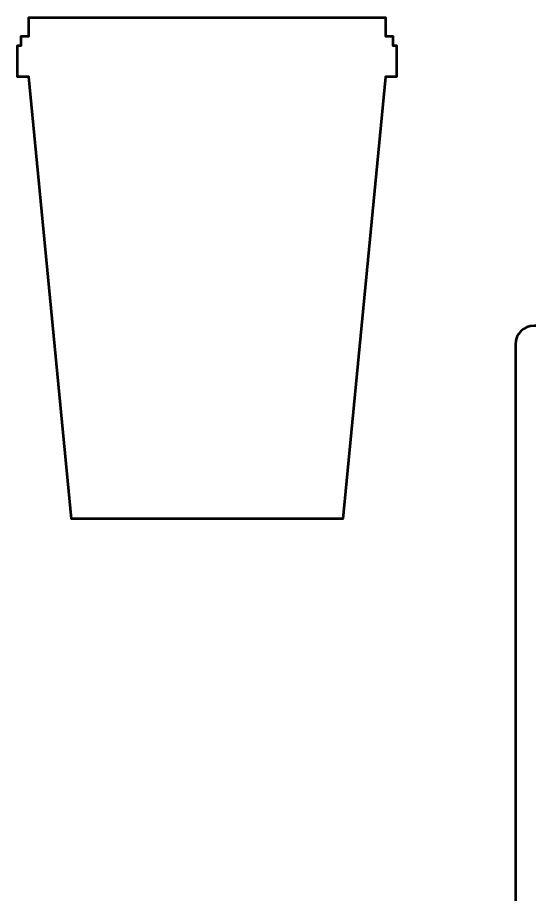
# Model space of a CAD drawing. Header units: centimetres. Extents: x -28.3 to 27.7, y -26.9 to 29.1.
# Drawn here: x -20.1 to -6.32, y -6.36 to 17.25 of the extents above; entities that cross this region are included whole.
import ezdxf

# ---------------------------------------------------------------- set-up
doc = ezdxf.new("R2010")
doc.units = ezdxf.units.CM
doc.header["$MEASUREMENT"] = 0
doc.layers.add('Layer 1', color=7, linetype='Continuous')

msp = doc.modelspace()

# ---------------------------------------------------------------- linework, layer by layer
at = {"layer": 'Layer 1', "lineweight": 53}
for points, knots in [([(-15, 3.75), (-15, 3.75), (-11.35, 3.75), (-11.35, 3.75), (-11.35, 3.75), (-11.35, 3.75), (-10.2, 15.65), (-10.2, 15.65), (-10.2, 15.65), (-10.2, 15.65), (-9.9, 15.65), (-9.9, 15.65), (-9.9, 15.65), (-9.9, 15.65), (-9.9, 16.5), (-9.9, 16.5), (-9.9, 16.5), (-9.9, 16.5), (-10, 16.5), (-10, 16.5), (-10, 16.5), (-10, 16.5), (-10, 16.75), (-10, 16.75), (-10, 16.75), (-10, 16.75), (-10.2, 16.75), (-10.2, 16.75), (-10.2, 16.75), (-10.2, 16.75), (-10.2, 17.25), (-10.2, 17.25), (-10.2, 17.25), (-10.2, 17.25), (-15, 17.25), (-15, 17.25), (-15, 17.25), (-15, 17.25), (-19.8, 17.25), (-19.8, 17.25), (-19.8, 17.25), (-19.8, 17.25), (-19.8, 16.75), (-19.8, 16.75), (-19.8, 16.75), (-19.8, 16.75), (-20, 16.75), (-20, 16.75), (-20, 16.75), (-20, 16.75), (-20, 16.5), (-20, 16.5), (-20, 16.5), (-20, 16.5), (-20.1, 16.5), (-20.1, 16.5), (-20.1, 16.5), (-20.1, 16.5), (-20.1, 15.65), (-20.1, 15.65), (-20.1, 15.65), (-20.1, 15.65), (-19.8, 15.65), (-19.8, 15.65), (-19.8, 15.65), (-19.8, 15.65), (-18.65, 3.75), (-18.65, 3.75), (-18.65, 3.75), (-18.65, 3.75), (-15, 3.75), (-15, 3.75)], [0, 0, 0, 0, 0.05263158, 0.05263158, 0.05263158, 0.05263158, 0.10526316, 0.10526316, 0.10526316, 0.10526316, 0.15789474, 0.15789474, 0.15789474, 0.15789474, 0.21052632, 0.21052632, 0.21052632, 0.21052632, 0.26315789, 0.26315789, 0.26315789, 0.26315789, 0.31578947, 0.31578947, 0.31578947, 0.31578947, 0.36842105, 0.36842105, 0.36842105, 0.36842105, 0.42105263, 0.42105263, 0.42105263, 0.42105263, 0.47368421, 0.47368421, 0.47368421, 0.47368421, 0.52631579, 0.52631579, 0.52631579, 0.52631579, 0.57894737, 0.57894737, 0.57894737, 0.57894737, 0.63157895, 0.63157895, 0.63157895, 0.63157895, 0.68421053, 0.68421053, 0.68421053, 0.68421053, 0.73684211, 0.73684211, 0.73684211, 0.73684211, 0.78947368, 0.78947368, 0.78947368, 0.78947368, 0.84210526, 0.84210526, 0.84210526, 0.84210526, 0.89473684, 0.89473684, 0.89473684, 0.89473684, 1, 1, 1, 1]), ([(-6.7, -26.45), (-6.7, -26.45), (-6.7, 8.45), (-6.7, 8.45), (-6.7, 8.45), (-6.7, 8.72614), (-6.47614, 8.95), (-6.2, 8.95), (-6.2, 8.95), (-6.2, 8.95), (27.2, 8.95), (27.2, 8.95), (27.2, 8.95), (27.47614, 8.95), (27.7, 8.72614), (27.7, 8.45), (27.7, 8.45), (27.7, 8.45), (27.7, -26.45), (27.7, -26.45), (27.7, -26.45), (27.7, -26.72614), (27.47614, -26.95), (27.2, -26.95), (27.2, -26.95), (27.2, -26.95), (-6.2, -26.95), (-6.2, -26.95), (-6.2, -26.95), (-6.47614, -26.95), (-6.7, -26.72614), (-6.7, -26.45)], [0, 0, 0, 0, 0.11111111, 0.11111111, 0.11111111, 0.11111111, 0.22222222, 0.22222222, 0.22222222, 0.22222222, 0.33333333, 0.33333333, 0.33333333, 0.33333333, 0.44444444, 0.44444444, 0.44444444, 0.44444444, 0.55555556, 0.55555556, 0.55555556, 0.55555556, 0.66666667, 0.66666667, 0.66666667, 0.66666667, 0.77777778, 0.77777778, 0.77777778, 0.77777778, 1, 1, 1, 1])]:
    msp.add_open_spline(points, degree=3, knots=knots, dxfattribs=at)

doc.saveas('drawing.dxf')
